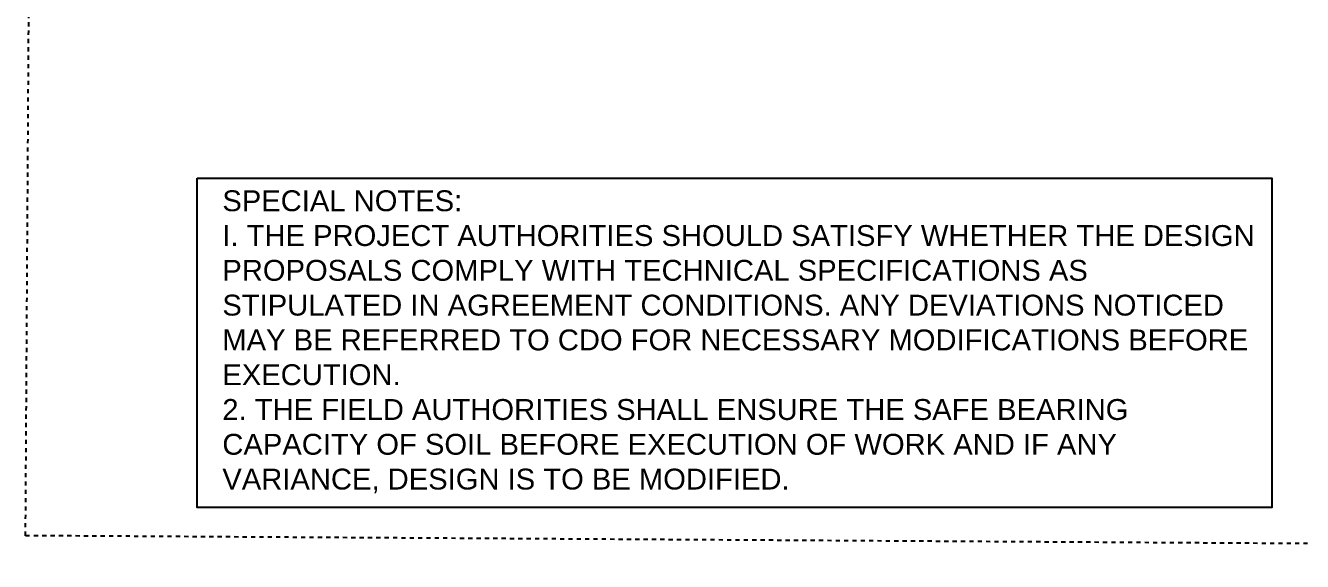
# Model space of a CAD drawing. Header units: inches. Extents: x 334 to 11487, y 381 to 10656.
# Drawn here: x 618.92 to 649.5, y 470.01 to 482.85 of the extents above; entities that cross this region are included whole.
import ezdxf

# ---------------------------------------------------------------- set-up
doc = ezdxf.new("R2010")
doc.units = ezdxf.units.IN
doc.header["$MEASUREMENT"] = 0
doc.linetypes.add('DASHDOT', pattern=[1, 0.5, -0.25, 0, -0.25])
doc.layers.add('DRAWING', color=7, linetype='Continuous')
doc.layers.add('TEXT', color=255, linetype='Continuous')
doc.styles.get("Standard").update_dxf_attribs({"font": 'arial.ttf'})

msp = doc.modelspace()

# ---------------------------------------------------------------- linework, layer by layer
at = {"layer": 'DRAWING', "linetype": 'DASHDOT', "ltscale": 0.02}
msp.add_lwpolyline([(619.34798, 538.87389), (718.64484, 538.25588), (718.22011, 470.01199), (618.92325, 470.62999)], close=True, dxfattribs=at)
at = {"layer": 'DRAWING', "ltscale": 0.02}
msp.add_lwpolyline([(623.03289, 479.1923), (648.76496, 479.1923), (648.76496, 471.30804), (623.03289, 471.30804)], close=True, dxfattribs=at)

# ---------------------------------------------------------------- texts
at = {"layer": 'TEXT', "insert": (623.63571, 478.90372), "char_height": 0.5, "width": 24.7374487, "attachment_point": 1}
msp.add_mtext('SPECIAL NOTES:  \\PI. THE PROJECT AUTHORITIES SHOULD SATISFY WHETHER THE DESIGN PROPOSALS COMPLY WITH TECHNICAL SPECIFICATIONS AS STIPULATED IN AGREEMENT CONDITIONS. ANY DEVIATIONS NOTICED MAY BE REFERRED TO CDO FOR NECESSARY MODIFICATIONS BEFORE EXECUTION. \\P2. THE FIELD AUTHORITIES SHALL ENSURE THE SAFE BEARING CAPACITY OF SOIL BEFORE EXECUTION OF WORK AND IF ANY VARIANCE, DESIGN IS TO BE MODIFIED. ', dxfattribs=at)

doc.saveas('drawing.dxf')
